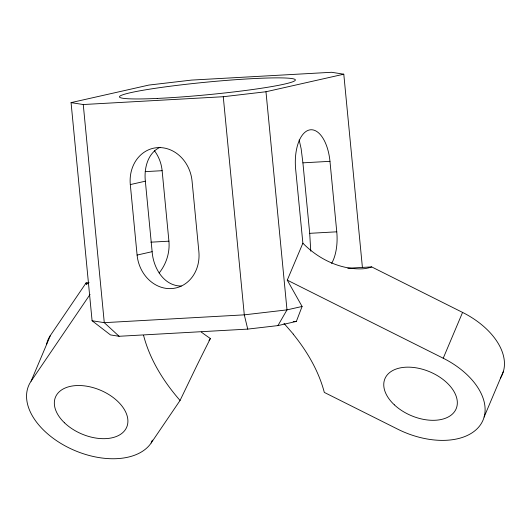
<?xml version="1.0" encoding="UTF-8"?>
<svg xmlns="http://www.w3.org/2000/svg" width="531" height="531" viewBox="0 0 531 531"><rect width="100%" height="100%" fill="white"/><g stroke="black" fill="none" stroke-linecap="round" stroke-linejoin="round"><path stroke-width="0.8" d="M362.427 267.624L343.789 74.194L331.596 72.282L191.591 80.088L148.879 85.066L71.068 102.622L92.089 320.744L110.481 334.928L119.103 336.282L247.738 329.107L277.939 325.596L296.351 321.441L302.086 306.473L287.271 280.136L302.876 243.198L295.641 169.077A35.497 17.41 86.8 0 1 309.414 129.962A35.497 17.41 86.8 0 1 329.97 161.331L336.767 231.815A35.497 17.41 86.8 0 1 331.629 263.422M209.008 340.524L210.402 338.473A276.478 26.59 -62.8 0 0 196.835 365.647L180.055 400.467L151.156 442.993A67.835 41.763 22.9 0 1 67.364 447.062A67.835 41.763 22.9 0 1 31.077 381.205L50.432 335.4L86.148 282.831L88.976 282.671M151.156 442.993L152.364 440.133M293.225 334.185A204.913 126.159 22.9 0 1 324.308 392.416L397.858 429.234A67.835 41.763 22.9 0 0 480.993 423.997A67.835 41.763 22.9 0 0 443.226 358.219L462.574 312.414L371.687 266.907L347.792 268.241M484.113 417.027L503.461 371.222M277.939 325.596L286.992 309.878L265.978 91.75L343.789 74.194M31.077 381.205L90.044 294.426M159.167 272.961C166.276 264.126 169.993 252.504 168.918 241.174L162.128 170.69C161.437 163.435 158.716 156.379 154.335 150.552M88.823 282.731L86.566 284.218M159.997 147.313C147.545 153.18 143.961 168.593 145.348 181.19L152.138 251.674C153.194 267.458 163.555 286.056 181.283 286.043M130.307 184.582A35.497 30.825 77.3 0 1 157.793 147.618A35.497 30.825 77.3 0 1 192.069 181.137L198.866 251.621A35.497 30.825 77.3 0 1 171.374 288.585A35.497 30.825 77.3 0 1 137.098 255.066L130.307 184.582L145.348 181.19M137.098 255.066L152.138 251.674M302.086 306.473L286.992 309.878L244.287 314.85L104.282 322.662L92.089 320.744M71.068 102.622L83.261 104.534L223.266 96.728L265.978 91.75M145.215 171.632L162.128 170.69M299.165 139.998L301.143 148.74L302.909 162.844L329.97 161.331M150.877 242.182L168.918 241.174M302.909 162.844L309.699 233.328L336.767 231.815M293.178 321.613L296.351 321.441M287.271 280.136L443.226 358.219M119.103 336.282L104.282 322.662L83.261 104.534M302.876 243.198C318.334 258.969 340.252 269.794 362.64 268.825A39.022 30.586 32.6 0 0 371.7 266.927M283.972 323.366L293.351 334.158M180.055 400.467C163.614 381.61 149.868 359.706 143.549 335.313M247.738 329.107L244.287 314.85L223.266 96.728M309.699 233.328L310.768 251.19M462.574 312.414A67.835 41.763 22.9 0 1 500.341 378.191M46.496 344.612A67.835 41.763 22.9 0 1 50.432 335.4M210.362 338.506A141.691 87.237 22.9 0 1 201.368 332.107M86.586 284.191A39.022 3.75 -62.8 0 1 86.135 282.85M157.222 98.427A88.345 6.312 -5.5 0 0 295.057 80.539A88.345 6.312 -5.5 0 0 170.013 86.254A88.345 6.312 -5.5 0 0 157.222 98.427M394.341 404.841A38.65 23.795 22.9 0 0 456.01 409.089A38.65 23.795 22.9 0 0 411.279 367.26A38.65 23.795 22.9 0 0 394.341 404.841M64.463 422.782A38.65 23.795 22.9 0 0 126.405 427.84A38.65 23.795 22.9 0 0 82.491 385.679A38.65 23.795 22.9 0 0 64.463 422.782"/></g></svg>
